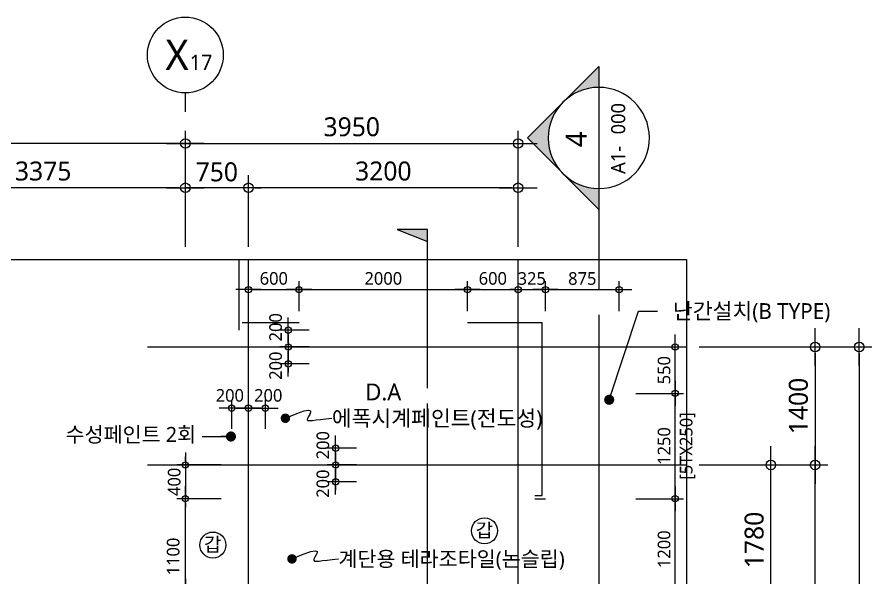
# Model space of a CAD drawing. Header units: millimetres. Extents: x 81033 to 452328, y -17390 to 42241.
# Drawn here: x 184399 to 194547, y 35505 to 42160 of the extents above; entities that cross this region are included whole.
import ezdxf
from ezdxf.enums import TextEntityAlignment as Align

# ---------------------------------------------------------------- set-up
doc = ezdxf.new("R2010")
doc.units = ezdxf.units.MM
doc.header["$LTSCALE"] = 100
doc.header["$MEASUREMENT"] = 0
doc.header["$PDSIZE"] = -10
doc.linetypes.add('CEN', pattern=[62, 60, -1, 0, -1])
doc.layers.get('0').update_dxf_attribs({"linetype": 'CONTINUOUS'})
doc.layers.get('Defpoints').update_dxf_attribs({"color": 171, "linetype": 'CONTINUOUS'})
for name, color, linetype in [('CEN(ST)', 1, 'CEN'), ('INS', 251, 'BATTING'), ('LED', 7, 'CONTINUOUS'), ('NDIM', 7, 'CONTINUOUS'), ('SASAC 도면번호', 6, 'CONTINUOUS'), ('SYM', 7, 'CONTINUOUS'), ('SYM(AXIS)', 7, 'CONTINUOUS'), ('TEXT', 3, 'CONTINUOUS'), ('TEXT(AXIS)', 2, 'CONTINUOUS'), ('TEXT(MIN)', 7, 'CONTINUOUS'), ('TEXT(NOTE小)', 1, 'CONTINUOUS'), ('TEXT(노트)', 7, 'CONTINUOUS')]:
    doc.layers.add(name, color=color, linetype=linetype)
doc.styles.add('CGS', font='cgse', dxfattribs={"bigfont": 'cgs'})
doc.styles.add('나눔바른고딕', font='NanumBarunGothic.ttf')
doc.linetypes.add('BATTING', pattern='A,0.0001,-0.1,[134,ltypeshp.shx,S=0.1,R=0,X=-0.1,Y=0],-0.2,[134,ltypeshp.shx,S=0.1,R=180,X=0.1,Y=0],-0.1', length=0.4001)
doc.dimstyles.new('NDIM 1200', dxfattribs={"dimscale": 75, "dimtxt": 3, "dimasz": 1, "dimexe": 2, "dimexo": 2, "dimgap": 1, "dimtad": 1, "dimdec": 0, "dimdsep": 46, "dimtxsty": 'CGS', "dimblk": 'DOT0', "dimcen": 1, "dimdle": 8, "dimclrd": 256, "dimclre": 256, "dimclrt": 256, "dimadec": 0, "dimazin": 0, "dimtfac": 1, "dimtdec": 0, "dimtix": 1, "dimtmove": 2, "dimatfit": 3, "dimldrblk": 'DOT0', "dimfxl": 1, "dimtolj": 1, "dimtzin": 0, "dimlwd": -1, "dimlwe": -1, "dimarcsym": 0})

# ---------------------------------------------------------------- blocks, each defined once
blk = doc.blocks.new('갑종방화문표기')
at = {"layer": 'TEXT(NOTE小)'}
blk.add_circle((0, 0), 150, dxfattribs=at)
at = {"layer": 'TEXT(NOTE小)', "style": '나눔바른고딕'}
blk.add_text('갑', height=160.1, dxfattribs=at).set_placement((-1.8, 7), align=Align.MIDDLE_CENTER)
blk = doc.blocks.new('DOT0')
blk.add_line((-3, 0), (3, 0))
at = {"color": 6}
blk.add_circle((0, 0), 0.75, dxfattribs=at)
blk = doc.blocks.new('*D202')
at = {"layer": 'Defpoints', "color": 0, "ltscale": 0.4, "transparency": 16777216}
for p in [(191645, 36445), (192211, 36445), (191645, 35245)]:
    blk.add_point(p, dxfattribs=at)
at = {"layer": 'NDIM', "ltscale": 0.4, "transparency": 16777216}
for p, q in [((191745, 36445), (192311, 36445)), ((192211, 35295), (192211, 36395)), ((191745, 35245), (192311, 35245))]:
    blk.add_line(p, q, dxfattribs=at)
at = {"layer": 'NDIM', "ltscale": 0.4, "transparency": 16777216, "xscale": 50, "yscale": 50, "zscale": 50}
for p, rotation in [((192211, 36445), 90), ((192211, 35245), 270)]:
    blk.add_blockref('DOT0', p, dxfattribs=dict(at, rotation=rotation))
at = {"layer": 'NDIM', "ltscale": 0.4, "transparency": 16777216, "insert": (192080, 35845), "char_height": 150, "attachment_point": 5, "rotation": 90, "style": '나눔바른고딕'}
blk.add_mtext('\\A1;1200', dxfattribs=at)
blk = doc.blocks.new('*D203')
at = {"layer": 'Defpoints', "color": 0, "ltscale": 0.4, "transparency": 16777216}
for p in [(191645, 37695), (192211, 37695), (191645, 36445)]:
    blk.add_point(p, dxfattribs=at)
at = {"layer": 'NDIM', "ltscale": 0.4, "transparency": 16777216}
for p, q in [((191745, 37695), (192311, 37695)), ((192211, 36495), (192211, 37645)), ((191745, 36445), (192311, 36445))]:
    blk.add_line(p, q, dxfattribs=at)
at = {"layer": 'NDIM', "ltscale": 0.4, "transparency": 16777216, "xscale": 50, "yscale": 50, "zscale": 50}
for p, rotation in [((192211, 37695), 90), ((192211, 36445), 270)]:
    blk.add_blockref('DOT0', p, dxfattribs=dict(at, rotation=rotation))
at = {"layer": 'NDIM', "ltscale": 0.4, "transparency": 16777216, "char_height": 150, "attachment_point": 5, "rotation": 90, "style": '나눔바른고딕'}
for s, insert in [('\\A1;[5TX250]', (192358, 37070)), ('\\A1;1250', (192080, 37070))]:
    blk.add_mtext(s, dxfattribs=dict(at, insert=insert))
blk = doc.blocks.new('SECTION-12')
at = {"layer": 'SYM'}
blk.add_hatch(color=256, dxfattribs=at).paths.add_polyline_path([(170671, 20158), (171031, 20014), (171031, 20158)])
h = blk.add_hatch(color=256, dxfattribs=at)
h.paths.add_polyline_path([(170182, 9614), (170607, 9190, -0.414214), (170607, 10038)])
h.paths.add_polyline_path([(170607, 9190), (171031, 8765), (171031, 9014, -0.198912)])
h.paths.add_polyline_path([(170607, 10038, -0.198912), (171031, 10214), (171031, 10462)])
at = {"layer": 'Defpoints'}
blk.add_line((171031, 12014), (171031, 17914), dxfattribs=at)
at = {"layer": 'SYM'}
for p, q in [((170671, 20158), (171031, 20014)), ((171031, 20158), (170671, 20158)), ((171031, 18274), (171031, 20158)), ((171031, 17914), (171031, 18094)), ((171031, 11714), (171031, 12014)), ((171031, 10214), (171031, 11414)), ((171031, 10462), (170182, 9614)), ((171031, 8765), (170182, 9614)), ((170431, 9614), (171631, 9614)), ((171031, 8765), (171031, 9014))]:
    blk.add_line(p, q, dxfattribs=at)
blk.add_arc((171031, 9614), 600, 90, 88.3138, dxfattribs=at)
blk = doc.blocks.new('A$C2F20087E')
at = {"layer": 'SYM(AXIS)'}
blk.add_line((600, 0), (600, 300), dxfattribs=at)
blk.add_circle((600, 900), 600, dxfattribs=at)
blk = doc.blocks.new('*D198')
at = {"layer": 'Defpoints', "color": 0, "ltscale": 0.4, "transparency": 16777216}
for p in [(175397, 40660), (175397, 39285), (186397, 39285)]:
    blk.add_point(p, dxfattribs=at)
at = {"layer": 'NDIM', "ltscale": 0.4, "transparency": 16777216}
for p, q in [((175397, 39435), (175397, 40810)), ((186397, 39435), (186397, 40810)), ((186322, 40660), (175472, 40660))]:
    blk.add_line(p, q, dxfattribs=at)
at = {"layer": 'NDIM', "ltscale": 0.4, "transparency": 16777216, "xscale": 75, "yscale": 75, "zscale": 75, "rotation": 180}
blk.add_blockref('DOT0', (175397, 40660), dxfattribs=at)
at = {"layer": 'NDIM', "ltscale": 0.4, "transparency": 16777216, "xscale": 75, "yscale": 75, "zscale": 75}
blk.add_blockref('DOT0', (186397, 40660), dxfattribs=at)
at = {"layer": 'NDIM', "ltscale": 0.4, "transparency": 16777216, "insert": (180897, 40857), "char_height": 225, "attachment_point": 5, "style": '나눔바른고딕'}
blk.add_mtext('\\A1;11000', dxfattribs=at)
blk = doc.blocks.new('*D182')
at = {"layer": 'Defpoints', "color": 0, "ltscale": 0.4, "transparency": 16777216}
for p in [(183022, 40135), (183022, 39285), (186397, 39285)]:
    blk.add_point(p, dxfattribs=at)
at = {"layer": 'NDIM', "ltscale": 0.4, "transparency": 16777216}
for p, q in [((183022, 39435), (183022, 40285)), ((186397, 39435), (186397, 40285)), ((186322, 40135), (183097, 40135))]:
    blk.add_line(p, q, dxfattribs=at)
at = {"layer": 'NDIM', "ltscale": 0.4, "transparency": 16777216, "xscale": 75, "yscale": 75, "zscale": 75, "rotation": 180}
blk.add_blockref('DOT0', (183022, 40135), dxfattribs=at)
at = {"layer": 'NDIM', "ltscale": 0.4, "transparency": 16777216, "xscale": 75, "yscale": 75, "zscale": 75}
blk.add_blockref('DOT0', (186397, 40135), dxfattribs=at)
at = {"layer": 'NDIM', "ltscale": 0.4, "transparency": 16777216, "insert": (184709, 40332), "char_height": 225, "attachment_point": 5, "style": '나눔바른고딕'}
blk.add_mtext('\\A1;3375', dxfattribs=at)
blk = doc.blocks.new('*D184')
at = {"layer": 'Defpoints', "color": 0, "ltscale": 0.4, "transparency": 16777216}
for p in [(186397, 40135), (186397, 39285), (187147, 39285)]:
    blk.add_point(p, dxfattribs=at)
at = {"layer": 'NDIM', "ltscale": 0.4, "transparency": 16777216}
for p, q in [((186397, 39435), (186397, 40285)), ((187147, 39435), (187147, 40285)), ((186322, 40135), (186247, 40135)), ((187147, 40135), (186397, 40135)), ((187222, 40135), (187297, 40135))]:
    blk.add_line(p, q, dxfattribs=at)
at = {"layer": 'NDIM', "ltscale": 0.4, "transparency": 16777216, "xscale": 75, "yscale": 75, "zscale": 75}
blk.add_blockref('DOT0', (186397, 40135), dxfattribs=at)
at = {"layer": 'NDIM', "ltscale": 0.4, "transparency": 16777216, "xscale": 75, "yscale": 75, "zscale": 75, "rotation": 180}
blk.add_blockref('DOT0', (187147, 40135), dxfattribs=at)
at = {"layer": 'NDIM', "ltscale": 0.4, "transparency": 16777216, "insert": (186770, 40322), "char_height": 225, "attachment_point": 5, "style": '나눔바른고딕'}
blk.add_mtext('\\A1;750', dxfattribs=at)
blk = doc.blocks.new('*D185')
at = {"layer": 'Defpoints', "color": 0, "ltscale": 0.4, "transparency": 16777216}
for p in [(187147, 40135), (187147, 39285), (190347, 39285)]:
    blk.add_point(p, dxfattribs=at)
at = {"layer": 'NDIM', "ltscale": 0.4, "transparency": 16777216}
for p, q in [((187147, 39435), (187147, 40285)), ((190347, 39435), (190347, 40285)), ((190272, 40135), (187222, 40135))]:
    blk.add_line(p, q, dxfattribs=at)
at = {"layer": 'NDIM', "ltscale": 0.4, "transparency": 16777216, "xscale": 75, "yscale": 75, "zscale": 75, "rotation": 180}
blk.add_blockref('DOT0', (187147, 40135), dxfattribs=at)
at = {"layer": 'NDIM', "ltscale": 0.4, "transparency": 16777216, "xscale": 75, "yscale": 75, "zscale": 75}
blk.add_blockref('DOT0', (190347, 40135), dxfattribs=at)
at = {"layer": 'NDIM', "ltscale": 0.4, "transparency": 16777216, "insert": (188747, 40332), "char_height": 225, "attachment_point": 5, "style": '나눔바른고딕'}
blk.add_mtext('\\A1;3200', dxfattribs=at)
blk = doc.blocks.new('*D186')
at = {"layer": 'Defpoints', "color": 0, "ltscale": 0.4, "transparency": 16777216}
for p in [(190347, 40660), (186397, 39285), (190347, 39285)]:
    blk.add_point(p, dxfattribs=at)
at = {"layer": 'NDIM', "ltscale": 0.4, "transparency": 16777216}
for p, q in [((186397, 39435), (186397, 40810)), ((190347, 39435), (190347, 40810)), ((186472, 40660), (190272, 40660))]:
    blk.add_line(p, q, dxfattribs=at)
at = {"layer": 'NDIM', "ltscale": 0.4, "transparency": 16777216, "xscale": 75, "yscale": 75, "zscale": 75, "rotation": 180}
blk.add_blockref('DOT0', (186397, 40660), dxfattribs=at)
at = {"layer": 'NDIM', "ltscale": 0.4, "transparency": 16777216, "xscale": 75, "yscale": 75, "zscale": 75}
blk.add_blockref('DOT0', (190347, 40660), dxfattribs=at)
at = {"layer": 'NDIM', "ltscale": 0.4, "transparency": 16777216, "insert": (188372, 40857), "char_height": 225, "attachment_point": 5, "style": '나눔바른고딕'}
blk.add_mtext('\\A1;3950', dxfattribs=at)
blk = doc.blocks.new('*D189')
at = {"layer": 'Defpoints', "color": 0, "ltscale": 0.4, "transparency": 16777216}
for p in [(192347, 36845), (193347, 36845), (192347, 35065)]:
    blk.add_point(p, dxfattribs=at)
at = {"layer": 'NDIM', "ltscale": 0.4, "transparency": 16777216}
for p, q in [((192497, 36845), (193497, 36845)), ((193347, 35140), (193347, 36770)), ((192497, 35065), (193497, 35065))]:
    blk.add_line(p, q, dxfattribs=at)
at = {"layer": 'NDIM', "ltscale": 0.4, "transparency": 16777216, "xscale": 75, "yscale": 75, "zscale": 75}
for p, rotation in [((193347, 36845), 90), ((193347, 35065), 270)]:
    blk.add_blockref('DOT0', p, dxfattribs=dict(at, rotation=rotation))
at = {"layer": 'NDIM', "ltscale": 0.4, "transparency": 16777216, "insert": (193150, 35955), "char_height": 225, "attachment_point": 5, "rotation": 90, "style": '나눔바른고딕'}
blk.add_mtext('\\A1;1780', dxfattribs=at)
blk = doc.blocks.new('*D190')
at = {"layer": 'Defpoints', "color": 0, "ltscale": 0.4, "transparency": 16777216}
for p in [(192347, 36845), (193872, 36845), (192347, 31045)]:
    blk.add_point(p, dxfattribs=at)
at = {"layer": 'NDIM', "ltscale": 0.4, "transparency": 16777216}
for p, q in [((192497, 36845), (194022, 36845)), ((193872, 31120), (193872, 36770)), ((192497, 31045), (194022, 31045))]:
    blk.add_line(p, q, dxfattribs=at)
at = {"layer": 'NDIM', "ltscale": 0.4, "transparency": 16777216, "xscale": 75, "yscale": 75, "zscale": 75}
for p, rotation in [((193872, 36845), 90), ((193872, 31045), 270)]:
    blk.add_blockref('DOT0', p, dxfattribs=dict(at, rotation=rotation))
at = {"layer": 'NDIM', "ltscale": 0.4, "transparency": 16777216, "insert": (193675, 33945), "char_height": 225, "attachment_point": 5, "rotation": 90, "style": '나눔바른고딕'}
blk.add_mtext('\\A1;5800', dxfattribs=at)
blk = doc.blocks.new('*D193')
at = {"layer": 'Defpoints', "color": 0, "ltscale": 0.4, "transparency": 16777216}
for p in [(192347, 38245), (192347, 26645), (194397, 26645)]:
    blk.add_point(p, dxfattribs=at)
at = {"layer": 'NDIM', "ltscale": 0.4, "transparency": 16777216}
for p, q in [((192497, 38245), (194547, 38245)), ((194397, 38170), (194397, 26720)), ((192497, 26645), (194547, 26645))]:
    blk.add_line(p, q, dxfattribs=at)
at = {"layer": 'NDIM', "ltscale": 0.4, "transparency": 16777216, "xscale": 75, "yscale": 75, "zscale": 75}
for p, rotation in [((194397, 38245), 90), ((194397, 26645), 270)]:
    blk.add_blockref('DOT0', p, dxfattribs=dict(at, rotation=rotation))
at = {"layer": 'NDIM', "ltscale": 0.4, "transparency": 16777216, "insert": (194200, 32445), "char_height": 225, "attachment_point": 5, "rotation": 90, "style": '나눔바른고딕'}
blk.add_mtext('\\A1;11600', dxfattribs=at)
blk = doc.blocks.new('*D393')
at = {"layer": 'Defpoints', "color": 0, "ltscale": 0.4, "transparency": 16777216}
for p in [(192347, 38245), (192347, 36845), (193872, 36845)]:
    blk.add_point(p, dxfattribs=at)
at = {"layer": 'NDIM', "ltscale": 0.4, "transparency": 16777216}
for p, q in [((192497, 38245), (194022, 38245)), ((193872, 38170), (193872, 36920)), ((192497, 36845), (194022, 36845))]:
    blk.add_line(p, q, dxfattribs=at)
at = {"layer": 'NDIM', "ltscale": 0.4, "transparency": 16777216, "xscale": 75, "yscale": 75, "zscale": 75}
for p, rotation in [((193872, 38245), 90), ((193872, 36845), 270)]:
    blk.add_blockref('DOT0', p, dxfattribs=dict(at, rotation=rotation))
at = {"layer": 'NDIM', "ltscale": 0.4, "transparency": 16777216, "insert": (193675, 37545), "char_height": 225, "attachment_point": 5, "rotation": 90, "style": '나눔바른고딕'}
blk.add_mtext('\\A1;1400', dxfattribs=at)
blk = doc.blocks.new('*D435')
at = {"layer": 'Defpoints', "color": 0, "ltscale": 0.4, "transparency": 16777216}
for p in [(188181, 37045), (188528, 37045), (188528, 36845)]:
    blk.add_point(p, dxfattribs=at)
at = {"layer": 'NDIM', "ltscale": 0.4, "transparency": 16777216}
for p, q in [((188428, 37045), (188081, 37045)), ((188181, 36895), (188181, 36995)), ((188428, 36845), (188081, 36845))]:
    blk.add_line(p, q, dxfattribs=at)
at = {"layer": 'NDIM', "ltscale": 0.4, "transparency": 16777216, "xscale": 50, "yscale": 50, "zscale": 50}
for p, rotation in [((188181, 37045), 90), ((188181, 36845), 270)]:
    blk.add_blockref('DOT0', p, dxfattribs=dict(at, rotation=rotation))
at = {"layer": 'NDIM', "ltscale": 0.4, "transparency": 16777216, "insert": (188030, 37079), "char_height": 150, "attachment_point": 5, "rotation": 90, "style": '나눔바른고딕'}
blk.add_mtext('\\A1;200', dxfattribs=at)
blk = doc.blocks.new('*D436')
at = {"layer": 'Defpoints', "color": 0, "ltscale": 0.4, "transparency": 16777216}
for p in [(188528, 36845), (188181, 36645), (188528, 36645)]:
    blk.add_point(p, dxfattribs=at)
at = {"layer": 'NDIM', "ltscale": 0.4, "transparency": 16777216}
for p, q in [((188181, 36895), (188181, 36945)), ((188428, 36845), (188081, 36845)), ((188181, 36845), (188181, 36645)), ((188428, 36645), (188081, 36645)), ((188181, 36595), (188181, 36545))]:
    blk.add_line(p, q, dxfattribs=at)
at = {"layer": 'NDIM', "ltscale": 0.4, "transparency": 16777216, "xscale": 50, "yscale": 50, "zscale": 50}
for p, rotation in [((188181, 36845), 270), ((188181, 36645), 90)]:
    blk.add_blockref('DOT0', p, dxfattribs=dict(at, rotation=rotation))
at = {"layer": 'NDIM', "ltscale": 0.4, "transparency": 16777216, "insert": (188030, 36623), "char_height": 150, "attachment_point": 5, "rotation": 90, "style": '나눔바른고딕'}
blk.add_mtext('\\A1;200', dxfattribs=at)
blk = doc.blocks.new('*D437')
at = {"layer": 'Defpoints', "color": 0, "ltscale": 0.4, "transparency": 16777216}
for p in [(187619, 38445), (187967, 38445), (187967, 38245)]:
    blk.add_point(p, dxfattribs=at)
at = {"layer": 'NDIM', "ltscale": 0.4, "transparency": 16777216}
for p, q in [((187867, 38445), (187519, 38445)), ((187619, 38295), (187619, 38395)), ((187867, 38245), (187519, 38245))]:
    blk.add_line(p, q, dxfattribs=at)
at = {"layer": 'NDIM', "ltscale": 0.4, "transparency": 16777216, "xscale": 50, "yscale": 50, "zscale": 50}
for p, rotation in [((187619, 38445), 90), ((187619, 38245), 270)]:
    blk.add_blockref('DOT0', p, dxfattribs=dict(at, rotation=rotation))
at = {"layer": 'NDIM', "ltscale": 0.4, "transparency": 16777216, "insert": (187469, 38479), "char_height": 150, "attachment_point": 5, "rotation": 90, "style": '나눔바른고딕'}
blk.add_mtext('\\A1;200', dxfattribs=at)
blk = doc.blocks.new('*D438')
at = {"layer": 'Defpoints', "color": 0, "ltscale": 0.4, "transparency": 16777216}
for p in [(187967, 38245), (187619, 38045), (187967, 38045)]:
    blk.add_point(p, dxfattribs=at)
at = {"layer": 'NDIM', "ltscale": 0.4, "transparency": 16777216}
for p, q in [((187619, 38295), (187619, 38345)), ((187867, 38245), (187519, 38245)), ((187619, 38245), (187619, 38045)), ((187867, 38045), (187519, 38045)), ((187619, 37995), (187619, 37945))]:
    blk.add_line(p, q, dxfattribs=at)
at = {"layer": 'NDIM', "ltscale": 0.4, "transparency": 16777216, "xscale": 50, "yscale": 50, "zscale": 50}
for p, rotation in [((187619, 38245), 270), ((187619, 38045), 90)]:
    blk.add_blockref('DOT0', p, dxfattribs=dict(at, rotation=rotation))
at = {"layer": 'NDIM', "ltscale": 0.4, "transparency": 16777216, "insert": (187469, 38023), "char_height": 150, "attachment_point": 5, "rotation": 90, "style": '나눔바른고딕'}
blk.add_mtext('\\A1;200', dxfattribs=at)
blk = doc.blocks.new('*D441')
at = {"layer": 'Defpoints', "color": 0, "ltscale": 0.4, "transparency": 16777216}
for p in [(186397, 36445), (186922, 36445), (186922, 35345)]:
    blk.add_point(p, dxfattribs=at)
at = {"layer": 'NDIM', "ltscale": 0.4, "transparency": 16777216}
for p, q in [((186822, 36445), (186297, 36445)), ((186397, 35395), (186397, 36395)), ((186822, 35345), (186297, 35345))]:
    blk.add_line(p, q, dxfattribs=at)
at = {"layer": 'NDIM', "ltscale": 0.4, "transparency": 16777216, "xscale": 50, "yscale": 50, "zscale": 50}
for p, rotation in [((186397, 36445), 90), ((186397, 35345), 270)]:
    blk.add_blockref('DOT0', p, dxfattribs=dict(at, rotation=rotation))
at = {"layer": 'NDIM', "ltscale": 0.4, "transparency": 16777216, "insert": (186253, 35759), "char_height": 150, "attachment_point": 5, "rotation": 90, "style": '나눔바른고딕'}
blk.add_mtext('\\A1;1100', dxfattribs=at)
blk = doc.blocks.new('*D443')
at = {"layer": 'Defpoints', "color": 0, "ltscale": 0.4, "transparency": 16777216}
for p in [(186922, 36845), (186397, 36445), (186922, 36445)]:
    blk.add_point(p, dxfattribs=at)
at = {"layer": 'NDIM', "ltscale": 0.4, "transparency": 16777216}
for p, q in [((186397, 36895), (186397, 36945)), ((186822, 36845), (186297, 36845)), ((186397, 36845), (186397, 36445)), ((186822, 36445), (186297, 36445)), ((186397, 36395), (186397, 36345))]:
    blk.add_line(p, q, dxfattribs=at)
at = {"layer": 'NDIM', "ltscale": 0.4, "transparency": 16777216, "xscale": 50, "yscale": 50, "zscale": 50}
for p, rotation in [((186397, 36845), 270), ((186397, 36445), 90)]:
    blk.add_blockref('DOT0', p, dxfattribs=dict(at, rotation=rotation))
at = {"layer": 'NDIM', "ltscale": 0.4, "transparency": 16777216, "insert": (186265, 36645), "char_height": 150, "attachment_point": 5, "rotation": 90, "style": '나눔바른고딕'}
blk.add_mtext('\\A1;400', dxfattribs=at)
blk = doc.blocks.new('_Dot')
at = {"color": 0, "linetype": 'ByBlock', "lineweight": -2}
blk.add_line((-0.5, 0), (-1, 0), dxfattribs=at)
at = {"color": 0, "linetype": 'ByBlock', "const_width": 0.5}
blk.add_lwpolyline([(-0.25, 0, 1), (0.25, 0, 1)], format="xyb", close=True, dxfattribs=at)
blk = doc.blocks.new('*D451')
at = {"layer": 'Defpoints', "color": 0, "ltscale": 0.4, "transparency": 16777216}
for p in [(187747, 38926), (187147, 38570), (187747, 38570)]:
    blk.add_point(p, dxfattribs=at)
at = {"layer": 'NDIM', "ltscale": 0.4, "transparency": 16777216}
for p, q in [((187147, 38670), (187147, 39026)), ((187747, 38670), (187747, 39026)), ((187197, 38926), (187697, 38926))]:
    blk.add_line(p, q, dxfattribs=at)
at = {"layer": 'NDIM', "ltscale": 0.4, "transparency": 16777216, "xscale": 50, "yscale": 50, "zscale": 50, "rotation": 180}
blk.add_blockref('DOT0', (187147, 38926), dxfattribs=at)
at = {"layer": 'NDIM', "ltscale": 0.4, "transparency": 16777216, "xscale": 50, "yscale": 50, "zscale": 50}
blk.add_blockref('DOT0', (187747, 38926), dxfattribs=at)
at = {"layer": 'NDIM', "ltscale": 0.4, "transparency": 16777216, "insert": (187447, 39058), "char_height": 150, "attachment_point": 5, "style": '나눔바른고딕'}
blk.add_mtext('\\A1;600', dxfattribs=at)
blk = doc.blocks.new('*D452')
at = {"layer": 'Defpoints', "color": 0, "ltscale": 0.4, "transparency": 16777216}
for p in [(189747, 38926), (187747, 38570), (189747, 38570)]:
    blk.add_point(p, dxfattribs=at)
at = {"layer": 'NDIM', "ltscale": 0.4, "transparency": 16777216}
for p, q in [((187747, 38670), (187747, 39026)), ((189747, 38670), (189747, 39026)), ((187797, 38926), (189697, 38926))]:
    blk.add_line(p, q, dxfattribs=at)
at = {"layer": 'NDIM', "ltscale": 0.4, "transparency": 16777216, "xscale": 50, "yscale": 50, "zscale": 50, "rotation": 180}
blk.add_blockref('DOT0', (187747, 38926), dxfattribs=at)
at = {"layer": 'NDIM', "ltscale": 0.4, "transparency": 16777216, "xscale": 50, "yscale": 50, "zscale": 50}
blk.add_blockref('DOT0', (189747, 38926), dxfattribs=at)
at = {"layer": 'NDIM', "ltscale": 0.4, "transparency": 16777216, "insert": (188747, 39058), "char_height": 150, "attachment_point": 5, "style": '나눔바른고딕'}
blk.add_mtext('\\A1;2000', dxfattribs=at)
blk = doc.blocks.new('*D453')
at = {"layer": 'Defpoints', "color": 0, "ltscale": 0.4, "transparency": 16777216}
for p in [(190347, 38926), (189747, 38570), (190347, 38570)]:
    blk.add_point(p, dxfattribs=at)
at = {"layer": 'NDIM', "ltscale": 0.4, "transparency": 16777216}
for p, q in [((189747, 38670), (189747, 39026)), ((190347, 38670), (190347, 39026)), ((189797, 38926), (190297, 38926))]:
    blk.add_line(p, q, dxfattribs=at)
at = {"layer": 'NDIM', "ltscale": 0.4, "transparency": 16777216, "xscale": 50, "yscale": 50, "zscale": 50, "rotation": 180}
blk.add_blockref('DOT0', (189747, 38926), dxfattribs=at)
at = {"layer": 'NDIM', "ltscale": 0.4, "transparency": 16777216, "xscale": 50, "yscale": 50, "zscale": 50}
blk.add_blockref('DOT0', (190347, 38926), dxfattribs=at)
at = {"layer": 'NDIM', "ltscale": 0.4, "transparency": 16777216, "insert": (190047, 39058), "char_height": 150, "attachment_point": 5, "style": '나눔바른고딕'}
blk.add_mtext('\\A1;600', dxfattribs=at)
blk = doc.blocks.new('*D454')
at = {"layer": 'Defpoints', "color": 0, "ltscale": 0.4, "transparency": 16777216}
for p in [(191645, 38245), (192211, 38245), (191645, 37695)]:
    blk.add_point(p, dxfattribs=at)
at = {"layer": 'NDIM', "ltscale": 0.4, "transparency": 16777216}
for p, q in [((191745, 38245), (192311, 38245)), ((192211, 37745), (192211, 38195)), ((191745, 37695), (192311, 37695))]:
    blk.add_line(p, q, dxfattribs=at)
at = {"layer": 'NDIM', "ltscale": 0.4, "transparency": 16777216, "xscale": 50, "yscale": 50, "zscale": 50}
for p, rotation in [((192211, 38245), 90), ((192211, 37695), 270)]:
    blk.add_blockref('DOT0', p, dxfattribs=dict(at, rotation=rotation))
at = {"layer": 'NDIM', "ltscale": 0.4, "transparency": 16777216, "insert": (192080, 37970), "char_height": 150, "attachment_point": 5, "rotation": 90, "style": '나눔바른고딕'}
blk.add_mtext('\\A1;550', dxfattribs=at)
blk = doc.blocks.new('*D455')
at = {"layer": 'Defpoints', "color": 0, "ltscale": 0.4, "transparency": 16777216}
for p in [(190672, 38926), (190347, 38570), (190672, 38570)]:
    blk.add_point(p, dxfattribs=at)
at = {"layer": 'NDIM', "ltscale": 0.4, "transparency": 16777216}
for p, q in [((190347, 38670), (190347, 39026)), ((190672, 38670), (190672, 39026)), ((190297, 38926), (190247, 38926)), ((190347, 38926), (190672, 38926)), ((190722, 38926), (190772, 38926))]:
    blk.add_line(p, q, dxfattribs=at)
at = {"layer": 'NDIM', "ltscale": 0.4, "transparency": 16777216, "xscale": 50, "yscale": 50, "zscale": 50}
blk.add_blockref('DOT0', (190347, 38926), dxfattribs=at)
at = {"layer": 'NDIM', "ltscale": 0.4, "transparency": 16777216, "xscale": 50, "yscale": 50, "zscale": 50, "rotation": 180}
blk.add_blockref('DOT0', (190672, 38926), dxfattribs=at)
at = {"layer": 'NDIM', "ltscale": 0.4, "transparency": 16777216, "insert": (190509, 39057), "char_height": 150, "attachment_point": 5, "style": '나눔바른고딕'}
blk.add_mtext('\\A1;325', dxfattribs=at)
blk = doc.blocks.new('*D456')
at = {"layer": 'Defpoints', "color": 0, "ltscale": 0.4, "transparency": 16777216}
for p in [(191547, 38926), (190672, 38570), (191547, 38570)]:
    blk.add_point(p, dxfattribs=at)
at = {"layer": 'NDIM', "ltscale": 0.4, "transparency": 16777216}
for p, q in [((190672, 38670), (190672, 39026)), ((191547, 38670), (191547, 39026)), ((190722, 38926), (191497, 38926))]:
    blk.add_line(p, q, dxfattribs=at)
at = {"layer": 'NDIM', "ltscale": 0.4, "transparency": 16777216, "xscale": 50, "yscale": 50, "zscale": 50, "rotation": 180}
blk.add_blockref('DOT0', (190672, 38926), dxfattribs=at)
at = {"layer": 'NDIM', "ltscale": 0.4, "transparency": 16777216, "xscale": 50, "yscale": 50, "zscale": 50}
blk.add_blockref('DOT0', (191547, 38926), dxfattribs=at)
at = {"layer": 'NDIM', "ltscale": 0.4, "transparency": 16777216, "insert": (191109, 39057), "char_height": 150, "attachment_point": 5, "style": '나눔바른고딕'}
blk.add_mtext('\\A1;875', dxfattribs=at)
blk = doc.blocks.new('*D459')
at = {"layer": 'Defpoints', "color": 0, "ltscale": 0.4, "transparency": 16777216}
for p in [(187347, 37520), (187147, 37172), (187347, 37172)]:
    blk.add_point(p, dxfattribs=at)
at = {"layer": 'NDIM', "ltscale": 0.4, "transparency": 16777216}
for p, q in [((187147, 37272), (187147, 37620)), ((187347, 37272), (187347, 37620)), ((187197, 37520), (187297, 37520))]:
    blk.add_line(p, q, dxfattribs=at)
at = {"layer": 'NDIM', "ltscale": 0.4, "transparency": 16777216, "xscale": 50, "yscale": 50, "zscale": 50, "rotation": 180}
blk.add_blockref('DOT0', (187147, 37520), dxfattribs=at)
at = {"layer": 'NDIM', "ltscale": 0.4, "transparency": 16777216, "xscale": 50, "yscale": 50, "zscale": 50}
blk.add_blockref('DOT0', (187347, 37520), dxfattribs=at)
at = {"layer": 'NDIM', "ltscale": 0.4, "transparency": 16777216, "insert": (187381, 37670), "char_height": 150, "attachment_point": 5, "style": '나눔바른고딕'}
blk.add_mtext('\\A1;200', dxfattribs=at)
blk = doc.blocks.new('*D460')
at = {"layer": 'Defpoints', "color": 0, "ltscale": 0.4, "transparency": 16777216}
for p in [(186947, 37520), (186947, 37172), (187147, 37172)]:
    blk.add_point(p, dxfattribs=at)
at = {"layer": 'NDIM', "ltscale": 0.4, "transparency": 16777216}
for p, q in [((186947, 37272), (186947, 37620)), ((187147, 37272), (187147, 37620)), ((187097, 37520), (186997, 37520))]:
    blk.add_line(p, q, dxfattribs=at)
at = {"layer": 'NDIM', "ltscale": 0.4, "transparency": 16777216, "xscale": 50, "yscale": 50, "zscale": 50, "rotation": 180}
blk.add_blockref('DOT0', (186947, 37520), dxfattribs=at)
at = {"layer": 'NDIM', "ltscale": 0.4, "transparency": 16777216, "xscale": 50, "yscale": 50, "zscale": 50}
blk.add_blockref('DOT0', (187147, 37520), dxfattribs=at)
at = {"layer": 'NDIM', "ltscale": 0.4, "transparency": 16777216, "insert": (186925, 37670), "char_height": 150, "attachment_point": 5, "style": '나눔바른고딕'}
blk.add_mtext('\\A1;200', dxfattribs=at)
blk = doc.blocks.new('A$C1AFB1B41')
at = {"layer": 'SYM'}
blk.add_hatch(color=256, dxfattribs=at).paths.add_polyline_path([(2000, 500), (1800, 0), (2000, 0)])
for p, q in [((2000, 500), (1800, 0)), ((2000, 0), (2000, 500)), ((0, 0), (250, 0)), ((500, 0), (2000, 0))]:
    blk.add_line(p, q, dxfattribs=at)
blk = doc.blocks.new('FGTY')
at = {"layer": 'SYM'}
h = blk.add_hatch(color=256, dxfattribs=at)
h.paths.add_polyline_path([(46504, -3453), (46928, -3028, 0.414214), (46928, -3877)])
h.paths.add_polyline_path([(46928, -3028), (47352, -2604), (47352, -2853, 0.198912)])
h.paths.add_polyline_path([(46928, -3877, 0.198912), (47352, -4053), (47352, -4301)])
for p, q in [((47352, -2604), (46504, -3453)), ((47352, -2604), (47352, -2853)), ((47352, -2853), (47352, -4053)), ((47352, -4301), (46504, -3453)), ((47352, -4053), (47352, -5253)), ((47352, -5553), (47352, -5853))]:
    blk.add_line(p, q, dxfattribs=at)
blk.add_arc((47352, -3453), 600, 270.4357, 270, dxfattribs=at)

msp = doc.modelspace()

# ---------------------------------------------------------------- linework, layer by layer
at = {"ltscale": 10000}
msp.add_line((186594.9, 37182.7), (186938.3, 37182.7), dxfattribs=at)
at = {"layer": 'CEN(ST)', "ltscale": 10000}
for p, q in [((187146.9, 25145), (187146.9, 39284.7)), ((190346.9, 25145), (190346.9, 39284.7)), ((185946.9, 38245), (192346.9, 38245)), ((185946.9, 36845), (192346.9, 36845))]:
    msp.add_line(p, q, dxfattribs=at)
at = {"layer": 'Defpoints'}
msp.add_line((191305.4, 38326.2), (191305.4, 35515.2), dxfattribs=at)
at = {"layer": 'Defpoints', "ltscale": 10000}
msp.add_lwpolyline([(172846.9, 39284.7), (192346.9, 39284.7), (192346.9, 25145), (172846.9, 25145)], close=True, dxfattribs=at)
at = {"layer": 'INS', "ltscale": 0.9}
for points in [[(187034.4, 38445), (187034.4, 39284.7)], [(187746.9, 38532.5), (187071.9, 38532.5)], [(190546.9, 36482.5), (190634.4, 36482.5), (190634.4, 38532.5), (189746.9, 38532.5)]]:
    msp.add_lwpolyline(points, dxfattribs=at)
at = {"layer": 'LED', "const_width": 56.2}
for points in [[(187584.5, 37427.8, -1), (187584.5, 37371.5, -1)], [(187662.6, 35758.8, -1), (187662.6, 35702.6, -1)]]:
    msp.add_lwpolyline(points, format="xyb", close=True, dxfattribs=at)
at = {"layer": 'LED'}
for points in [[(187584.5, 37399.7), (187718.4, 37455.5), (187807.1, 37485.6), (187858.8, 37494.9), (187881.6, 37488.1), (187883.5, 37470.2), (187872.8, 37445.9), (187857.4, 37420.2), (187845.5, 37397.8), (187843.9, 37382.7), (187853.6, 37374.5), (187874.4, 37372), (187906.1, 37373.8), (187948.3, 37378.8), (188000.8, 37385.6), (188063.4, 37393), (188135.7, 37399.7)], [(187662.6, 35730.7), (187796.5, 35786.5), (187885.3, 35816.6), (187937, 35825.9), (187959.7, 35819.1), (187961.7, 35801.2), (187950.9, 35776.9), (187935.6, 35751.2), (187923.7, 35728.8), (187922.1, 35713.7), (187931.8, 35705.5), (187952.6, 35703), (187984.2, 35704.8), (188026.4, 35709.8), (188079, 35716.6), (188141.5, 35724), (188213.9, 35730.7)]]:
    msp.add_lwpolyline(points, dxfattribs=at)
at = {"layer": 'SASAC 도면번호', "ltscale": 10000}
msp.add_line((190546.9, 36445), (190671.9, 36445), dxfattribs=at)

# ---------------------------------------------------------------- block references
for name, p, xscale, yscale, zscale in [('A$C2F20087E', (185946.9, 41034.7), 0.75, 0.75, 0.75), ('갑종방화문표기', (189948.3, 36063.3), 1.030731055544951, 1.030731055544951, 1.030731055544951), ('갑종방화문표기', (186723.7, 35895), 1.030731055544951, 1.030731055544951, 1.030731055544951), ('갑종방화문표기', (186723.7, 35895), 1.030731055544951, 1.030731055544951, 1.030731055544951), ('갑종방화문표기', (186723.7, 35895), 1.030731055544951, 1.030731055544951, 1.030731055544951)]:
    msp.add_blockref(name, p, dxfattribs=dict(xscale=xscale, yscale=yscale, zscale=zscale))
for name, p in [('FGTY', (143953.1, 44178.7)), ('SECTION-12', (18239.1, 19481))]:
    msp.add_blockref(name, p)
at = {"layer": 'NDIM', "ltscale": 10000, "xscale": 120, "yscale": 120, "zscale": 120}
msp.add_blockref('_Dot', (186938.3, 37182.7), dxfattribs=at)
at = {"layer": 'SYM', "xscale": -0.7200000000000014, "yscale": 0.7200000000000014, "zscale": 0.7200000000000014, "rotation": 90}
msp.add_blockref('A$C1AFB1B41', (191305.4, 35515.2), dxfattribs=at)

# ---------------------------------------------------------------- texts
at = {"layer": 'TEXT', "color": 1, "style": '나눔바른고딕'}
msp.add_text('000', height=166.67, rotation=90, dxfattribs=at).set_placement((191618.1, 40768))
at = {"layer": 'TEXT', "style": '나눔바른고딕'}
for s, height, p in [('4', 250, (191162.8, 40615.7)), ('A1-', 166.67, (191618.2, 40299.1))]:
    msp.add_text(s, height=height, rotation=90, dxfattribs=at).set_placement(p)
at = {"layer": 'TEXT(AXIS)', "style": '나눔바른고딕'}
for s, height, p in [('X', 360, (186298.2, 41712.7)), ('17', 180, (186582.6, 41622.7))]:
    msp.add_text(s, height=height, dxfattribs=at).set_placement(p, align=Align.MIDDLE)
at = {"layer": 'TEXT(MIN)', "style": '나눔바른고딕'}
msp.add_text('D.A', height=200, dxfattribs=at).set_placement((188746.9, 37711.3), align=Align.MIDDLE_CENTER)
msp.add_text(' 수성페인트 2회', height=180, dxfattribs=at).set_placement((186524.7, 37206.4), align=Align.MIDDLE_RIGHT)
msp.add_text('계단용 테라조타일(논슬립)', height=180, dxfattribs=at).set_placement((188213.9, 35730.7), align=Align.MIDDLE_LEFT)
at = {"layer": 'TEXT(노트)', "style": '나눔바른고딕'}
msp.add_text('난간설치(B TYPE)', height=187.5, dxfattribs=at).set_placement((194053.1, 38671.5), align=Align.MIDDLE_RIGHT)
msp.add_text('에폭시계페인트(전도성)', height=187.5, dxfattribs=at).set_placement((188135.7, 37399.7), align=Align.MIDDLE_LEFT)

# ---------------------------------------------------------------- dimensions: what is measured, and where the dimension line sits
at = {"layer": 'NDIM', "ltscale": 0.4}
for base, p1, p2, angle, override, picture, middle in [((175396.9, 40659.7), (186396.9, 39284.7), (175396.9, 39284.7), 180, {"dimtxsty": '나눔바른고딕'}, '*D198', (180896.9, 40856.9)), ((183021.9, 40134.7), (186396.9, 39284.7), (183021.9, 39284.7), 180, {"dimtxsty": '나눔바른고딕'}, '*D182', (184709.4, 40331.6)), ((187146.9, 40134.7), (190346.9, 39284.7), (187146.9, 39284.7), 180, {"dimtxsty": '나눔바른고딕'}, '*D185', (188746.9, 40332)), ((194396.9, 26645), (192346.9, 38245), (192346.9, 26645), 270, {"dimtxsty": '나눔바른고딕'}, '*D193', (194199.6, 32445)), ((193871.9, 36845), (192346.9, 38245), (192346.9, 36845), 270, {"dimtxsty": '나눔바른고딕'}, '*D393', (193674.8, 37545)), ((192211.1, 38245), (191644.6, 37695), (191644.6, 38245), 90, {"dimscale": 50, "dimtxsty": '나눔바른고딕'}, '*D454', (192079.6, 37970)), ((193346.9, 36845), (192346.9, 35065), (192346.9, 36845), 90, {"dimtxsty": '나눔바른고딕'}, '*D189', (193149.8, 35955)), ((193871.9, 36845), (192346.9, 31045), (192346.9, 36845), 90, {"dimtxsty": '나눔바른고딕'}, '*D190', (193674.8, 33945)), ((186396.9, 36445), (186921.9, 36845), (186921.9, 36445), 270, {"dimscale": 50, "dimtxsty": '나눔바른고딕'}, '*D443', (186265.5, 36645)), ((192211.1, 36445), (191644.6, 35245), (191644.6, 36445), 90, {"dimscale": 50, "dimtxsty": '나눔바른고딕'}, '*D202', (192079.6, 35845))]:
    dim = msp.add_linear_dim(base=base, p1=p1, p2=p2, angle=angle, dimstyle='NDIM 1200', override=override, dxfattribs=at)
    dim.commit()
    dim.dimension.update_dxf_attribs({"geometry": picture, "text_midpoint": middle})
for base, p1, p2, override, picture, middle in [((190346.9, 40659.7), (186396.9, 39284.7), (190346.9, 39284.7), {"dimtxsty": '나눔바른고딕'}, '*D186', (188371.9, 40857)), ((187746.9, 38926.2), (187146.9, 38570), (187746.9, 38570), {"dimscale": 50, "dimtxsty": '나눔바른고딕'}, '*D451', (187446.9, 39057.8)), ((189746.9, 38926.2), (187746.9, 38570), (189746.9, 38570), {"dimscale": 50, "dimtxsty": '나눔바른고딕'}, '*D452', (188746.9, 39057.7)), ((190346.9, 38926.2), (189746.9, 38570), (190346.9, 38570), {"dimscale": 50, "dimtxsty": '나눔바른고딕'}, '*D453', (190046.9, 39057.8)), ((190671.9, 38926.2), (190346.9, 38570), (190671.9, 38570), {"dimscale": 50, "dimtxsty": '나눔바른고딕'}, '*D455', (190509.4, 39057.4)), ((191546.9, 38926.2), (190671.9, 38570), (191546.9, 38570), {"dimscale": 50, "dimtxsty": '나눔바른고딕'}, '*D456', (191109.4, 39057.3))]:
    dim = msp.add_linear_dim(base=base, p1=p1, p2=p2, dimstyle='NDIM 1200', override=override, dxfattribs=at)
    dim.commit()
    dim.dimension.update_dxf_attribs({"geometry": picture, "text_midpoint": middle})
for base, p1, p2, angle, override, picture, middle in [((186396.9, 40134.7), (187146.9, 39284.7), (186396.9, 39284.7), 180, {"dimtxsty": '나눔바른고딕'}, '*D184', (186770.1, 40322.2)), ((187619.5, 38445), (187966.8, 38245), (187966.8, 38445), 90, {"dimscale": 50, "dimtxsty": '나눔바른고딕'}, '*D437', (187468.5, 38478.8)), ((187619.5, 38045), (187966.8, 38245), (187966.8, 38045), 270, {"dimscale": 50, "dimtxsty": '나눔바른고딕'}, '*D438', (187468.5, 38023.2)), ((186946.9, 37519.5), (187146.9, 37172.2), (186946.9, 37172.2), 180, {"dimscale": 50, "dimtxsty": '나눔바른고딕'}, '*D460', (186925.2, 37670.5)), ((188180.8, 37045), (188528.2, 36845), (188528.2, 37045), 90, {"dimscale": 50, "dimtxsty": '나눔바른고딕'}, '*D435', (188029.9, 37078.8)), ((188180.8, 36645), (188528.2, 36845), (188528.2, 36645), 270, {"dimscale": 50, "dimtxsty": '나눔바른고딕'}, '*D436', (188029.9, 36623.2)), ((186396.9, 36445), (186921.9, 35345), (186921.9, 36445), 90, {"dimscale": 50, "dimtxsty": '나눔바른고딕'}, '*D441', (186253.2, 35759.1))]:
    dim = msp.add_linear_dim(base=base, p1=p1, p2=p2, angle=angle, dimstyle='NDIM 1200', override=override, dxfattribs=at)
    dim.commit()
    dim.dimension.update_dxf_attribs({"geometry": picture, "text_midpoint": middle, "dimtype": 160})
dim = msp.add_linear_dim(base=(187346.9, 37519.5), p1=(187146.9, 37172.2), p2=(187346.9, 37172.2), dimstyle='NDIM 1200', override={"dimscale": 50, "dimtxsty": '나눔바른고딕'}, dxfattribs=at)
dim.commit()
dim.dimension.update_dxf_attribs({"geometry": '*D459', "text_midpoint": (187380.7, 37670.5), "dimtype": 160})
dim = msp.add_linear_dim(base=(192211.1, 37695), p1=(191644.6, 36445), p2=(191644.6, 37695), angle=90, text='<>\\X[5TX250]', dimstyle='NDIM 1200', override={"dimscale": 50, "dimtxsty": '나눔바른고딕'}, dxfattribs=at)
dim.commit()
dim.dimension.update_dxf_attribs({"geometry": '*D203', "text_midpoint": (192211.1, 37070)})

# ---------------------------------------------------------------- leaders
at = {"layer": 'NDIM', "ltscale": 10000}
msp.add_leader([(191428.2, 37618.6), (191775, 38671.5), (191999.8, 38671.5)], dimstyle='NDIM 1200', override={"dimscale": 120, "dimasz": 1, "dimgap": 1, "dimtad": 0, "dimldrblk": 'Dot'}, dxfattribs=at)

doc.saveas('drawing.dxf')
